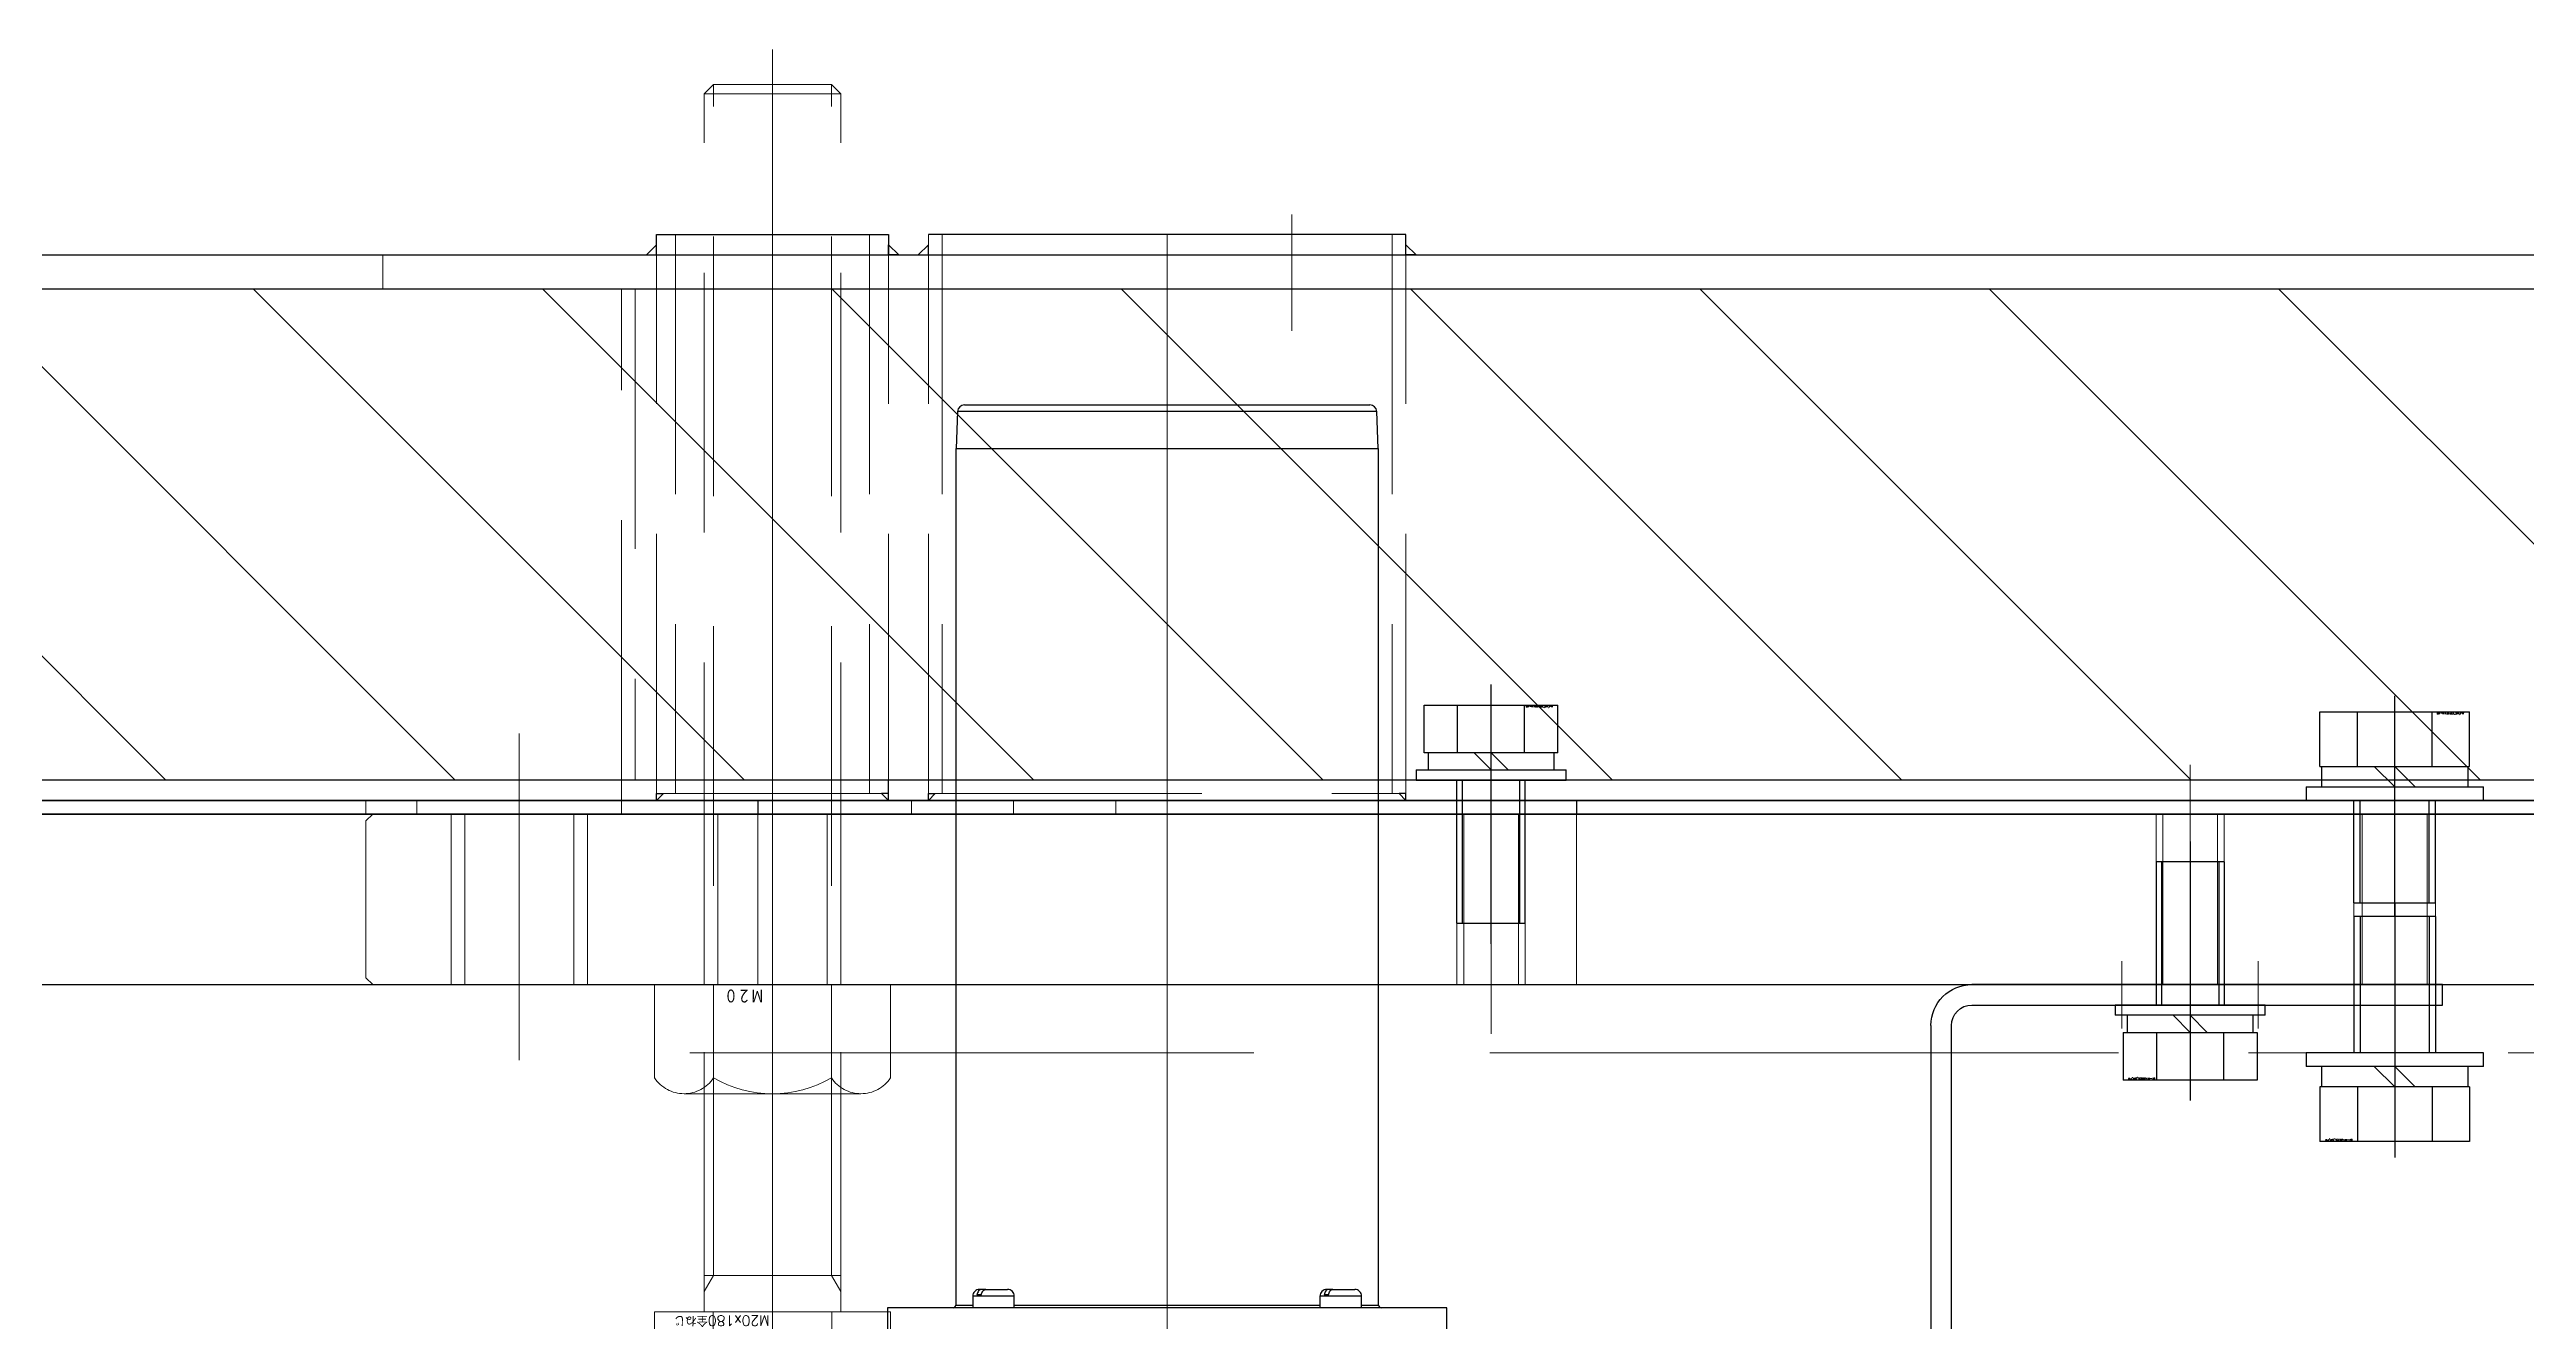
# Model space of a CAD drawing. Header units: millimetres. Extents: x -16130 to 36813, y -8099 to 27484.
# Drawn here: x 30197.7 to 30560.9, y 14852.8 to 15039.3 of the extents above; entities that cross this region are included whole.
import ezdxf
from ezdxf.xclip import XClip

# ---------------------------------------------------------------- set-up
doc = ezdxf.new("R2010")
doc.units = ezdxf.units.MM
doc.header["$LTSCALE"] = 6
doc.header["$XCLIPFRAME"] = 0
for name, pattern in [('CENTER2', [28.575, 19.05, -3.175, 3.175, -3.175]), ('HIDDEN', [9.525, 6.35, -3.175]), ('PHANTOM2', [31.75, 15.875, -3.175, 3.175, -3.175, 3.175, -3.175])]:
    doc.linetypes.add(name, pattern=pattern)
for name, color, linetype, lineweight in [('01_NORMAL', 7, 'Continuous', 25), ('04_HIDDEN', 2, 'HIDDEN', 13), ('05_CENTER', 4, 'CENTER2', 13), ('06_PHANTOM', 2, 'PHANTOM2', 13)]:
    doc.layers.add(name, color=color, linetype=linetype, lineweight=lineweight)
doc.layers.add('10_DRAFT', color=8, linetype='Continuous', lineweight=0, plot=False)
doc.styles.add('KANJI0', font='txt.shx', dxfattribs={"width": 0.9, "height": 30, "bigfont": 'bigfont'})
doc.styles.add('KSS_TXT', font='txt.shx', dxfattribs={"bigfont": 'extfont2.shx'})
doc.styles.add('KSS_TXT_L', font='txt.shx', dxfattribs={"height": 3, "bigfont": 'extfont2.shx'})

# ---------------------------------------------------------------- blocks, each defined once
blk = doc.blocks.new('A$C240E0C69_1_1')
h = blk.add_hatch()
h.set_pattern_fill('_USER', color=3, scale=30, angle=315, pattern_type=0)
h.set_pattern_definition([(315, (-3058.926, 23640.867), (21.213203, 21.213203), [])])
h.paths.add_polyline_path([(7, 75), (7, 3), (603, 3), (603, 75)])
for p, q in [((195.13, 80), (195.13, 83)), ((195.13, 83), (229.13, 83)), ((229.13, 83), (229.13, 80))]:
    blk.add_line(p, q)
at = {"color": 254}
blk.add_line((305, 83), (235, 83), dxfattribs=at)
at = {"color": 0}
for p, q in [((305, 80), (305, 83)), ((229.13, 0), (229.13, 3))]:
    blk.add_line(p, q, dxfattribs=at)
for points in [[(665, 75), (0, 75), (0, 80), (665, 80)], [(655, 3), (0, 3), (0, 0), (655, 0)]]:
    blk.add_lwpolyline(points, close=True, dxfattribs=at)
at = {"color": 3}
for points in [[(195.13, 80), (195.13, 81.5), (195.13, 81.5), (193.63, 80)], [(229.13, 80), (229.13, 81.5), (229.13, 81.5), (230.63, 80)], [(235, 80), (235, 81.5), (235, 81.5), (233.5, 80)], [(305, 80), (305, 81.5), (305, 81.5), (306.5, 80)], [(195.13, 1), (196.13, 1), (196.13, 1), (195.13, 0)], [(229.13, 1), (228.13, 1), (228.13, 1), (229.13, 0)], [(235, 1), (236, 1), (236, 1), (235, 0)], [(305, 1), (304, 1), (304, 1), (305, 0)]]:
    blk.add_lwpolyline(points, close=True, dxfattribs=at)
at = {"layer": '04_HIDDEN'}
for p, q in [((190, 3), (190, 75)), ((190, 3), (190, 75)), ((192, 75), (192, 3)), ((192, 75), (192, 3)), ((226.33, 1), (197.93, 1))]:
    blk.add_line(p, q, dxfattribs=at)
at = {"layer": '04_HIDDEN', "color": 254}
blk.add_line((237, 1), (303, 1), dxfattribs=at)
at = {"layer": '04_HIDDEN'}
for points in [[(195.13, 83), (197.93, 83), (197.93, 1), (195.13, 1)], [(229.13, 83), (226.33, 83), (226.33, 1), (229.13, 1)]]:
    blk.add_lwpolyline(points, close=True, dxfattribs=at)
at = {"layer": '04_HIDDEN', "color": 254}
for points in [[(235, 83), (237, 83), (237, 1), (235, 1)], [(305, 83), (303, 83), (303, 1), (305, 1)]]:
    blk.add_lwpolyline(points, close=True, dxfattribs=at)
at = {"layer": '05_CENTER'}
for p, q in [((288.29, 85.93), (288.29, 68.87)), ((317.5, 8.81), (317.5, -5.89))]:
    blk.add_line(p, q, dxfattribs=at)
at = {"layer": '06_PHANTOM'}
for p, q in [((155, 80), (155, 75)), ((190, 0), (190, 3))]:
    blk.add_line(p, q, dxfattribs=at)
at = {"layer": '10_DRAFT'}
for p, q in [((212.13, 83), (212.13, 0)), ((270, 83), (270, 0))]:
    blk.add_line(p, q, dxfattribs=at)
blk = doc.blocks.new('A$C7AFA21F4_1_1_1_1')
at = {"color": 0}
for p, q in [((-9.81, 11), (9.81, 11)), ((-9.81, 4), (-9.81, 11)), ((-4.91, 4), (-4.91, 11)), ((4.91, 4), (4.91, 11)), ((9.81, 4), (9.81, 11)), ((9.81, 4), (-9.81, 4)), ((-9.25, 4), (-9.25, 1.5)), ((0, 1.5), (-2.5, 4)), ((0, 4), (2.5, 1.5)), ((9.25, 1.5), (9.25, 4)), ((-11, 1.5), (11, 1.5)), ((-11, 1.5), (-11, 0)), ((-11, 0), (11, 0)), ((11, 0), (11, 1.5))]:
    blk.add_line(p, q, dxfattribs=at)
at = {"color": 0, "linetype": 'CENTER2'}
blk.add_line((0, -24), (0, 14), dxfattribs=at)
at = {"color": 0, "linetype": 'HIDDEN'}
for p, q in [((-5, -21), (-5, 0)), ((-4.19, -21), (-4.19, 0)), ((4.19, -21), (4.19, 0)), ((5, -21), (5, 0)), ((-5, -21), (5, -21))]:
    blk.add_line(p, q, dxfattribs=at)
at = {"layer": '10_DRAFT', "style": 'KSS_TXT_L'}
blk.add_text('BT-M10x25L,SW,PW', height=0.3, dxfattribs=at).set_placement((5.1, 10.66))
blk = doc.blocks.new('A$C52421B65_1_1')
at = {"color": 0}
blk.add_lwpolyline([(-590, 0), (680, 0), (680, 25), (-590, 25)], close=True, dxfattribs=at)
at = {"layer": '04_HIDDEN'}
for p, q in [((153.5, 25), (152.5, 24)), ((152.5, 24), (152.5, 1)), ((165, 25), (165, 0)), ((167, 25), (167, 0)), ((183, 0), (183, 25)), ((185, 0), (185, 25)), ((202.13, 0), (202.13, 25)), ((204.13, 0), (204.13, 25)), ((220.13, 25), (220.13, 0)), ((222.13, 25), (222.13, 0)), ((444, 0), (444, 25)), ((445.25, 0), (445.25, 25)), ((454.75, 0), (454.75, 25)), ((456, 0), (456, 25)), ((153.5, 0), (152.5, 1))]:
    blk.add_line(p, q, dxfattribs=at)
at = {"layer": '04_HIDDEN', "color": 252}
for p, q in [((210, 0), (210, 25)), ((330, 0), (330, 25)), ((415, 0), (415, 25)), ((416, 0), (416, 25)), ((424, 0), (424, 25)), ((425, 0), (425, 25))]:
    blk.add_line(p, q, dxfattribs=at)
at = {"layer": '04_HIDDEN', "color": 9}
for p, q in [((312.5, 25), (312.5, 0)), ((313.5, 25), (313.5, 0)), ((321.5, 25), (321.5, 0)), ((322.5, 25), (322.5, 0))]:
    blk.add_line(p, q, dxfattribs=at)
at = {"layer": '05_CENTER'}
for p, q in [((175, 36.8), (175, -11.1)), ((212.13, 36.8), (212.13, -11.1)), ((450, -6.08), (450, 31.14))]:
    blk.add_line(p, q, dxfattribs=at)
at = {"layer": '05_CENTER', "color": 9}
blk.add_line((317.5, 31.4), (317.5, -7.23), dxfattribs=at)
at = {"layer": '05_CENTER', "color": 252}
blk.add_line((420, -6.4), (420, 32.23), dxfattribs=at)
at = {"layer": '10_DRAFT'}
blk.add_line((270, 25), (270, 0), dxfattribs=at)
blk = doc.blocks.new('A$C437C52AB_1_1')
at = {"color": 0, "linetype": 'CENTER2'}
blk.add_line((0, -17.01), (0, 15.35), dxfattribs=at)
at = {"color": 0}
for p, q in [((-10.97, 13), (10.97, 13)), ((-10.97, 5), (-10.97, 13)), ((-5.48, 5), (-5.48, 13)), ((5.48, 5), (5.48, 13)), ((10.97, 5), (10.97, 13)), ((-10.97, 5), (10.97, 5)), ((-10.75, 5), (-10.75, 2)), ((0, 2), (-3, 5)), ((0, 5), (3, 2)), ((10.75, 2), (10.75, 5)), ((-13, 2), (13, 2)), ((-13, 2), (-13, 0)), ((-13, 0), (13, 0)), ((13, 0), (13, 2))]:
    blk.add_line(p, q, dxfattribs=at)
at = {"color": 0, "linetype": 'HIDDEN'}
for p, q in [((-6, -15), (-6, 0)), ((-5.05, -15), (-5.05, 0)), ((5.05, -15), (5.05, 0)), ((6, -15), (6, 0)), ((-6, -15), (6, -15))]:
    blk.add_line(p, q, dxfattribs=at)
at = {"layer": '10_DRAFT', "style": 'KSS_TXT_L'}
blk.add_text('BT-M12x20L,SW,PW', height=0.3, dxfattribs=at).set_placement((6.19, 12.66))
blk = doc.blocks.new('A$C76434E7E_1_1')
at = {"color": 252}
for p, q in [((210, 2), (210, 0)), ((330, 2), (330, 0))]:
    blk.add_line(p, q, dxfattribs=at)
at = {"color": 0}
blk.add_lwpolyline([(-590, 0), (680, 0), (680, 2), (-590, 2)], close=True, dxfattribs=at)
at = {"layer": '04_HIDDEN'}
for p, q in [((152.5, 2), (152.5, 0)), ((160, 2), (160, 0)), ((190, 2), (190, 0)), ((232.49, 2), (232.49, 0)), ((262.49, 2), (262.49, 0))]:
    blk.add_line(p, q, dxfattribs=at)
at = {"layer": '05_CENTER', "color": 9}
blk.add_line((317.5, 8.4), (317.5, -7.23), dxfattribs=at)
at = {"layer": '05_CENTER'}
for p, q in [((450, -6.08), (450, 8.14)), ((175, 5.6), (175, -3.61))]:
    blk.add_line(p, q, dxfattribs=at)
at = {"layer": '10_DRAFT'}
for p, q in [((247.49, 2), (247.49, 0)), ((270, 2), (270, 0))]:
    blk.add_line(p, q, dxfattribs=at)
blk = doc.blocks.new('A$C3D892AFF_1_1')
at = {"color": 0, "linetype": 'CENTER2'}
blk.add_line((0, -22.01), (0, 15.35), dxfattribs=at)
at = {"color": 0}
for p, q in [((-10.97, 13), (10.97, 13)), ((-10.97, 5), (-10.97, 13)), ((-5.48, 5), (-5.48, 13)), ((5.48, 5), (5.48, 13)), ((10.97, 5), (10.97, 13)), ((-10.97, 5), (10.97, 5)), ((-10.75, 5), (-10.75, 2)), ((0, 2), (-3, 5)), ((0, 5), (3, 2)), ((10.75, 2), (10.75, 5)), ((-13, 2), (13, 2)), ((-13, 2), (-13, 0)), ((-13, 0), (13, 0)), ((13, 0), (13, 2))]:
    blk.add_line(p, q, dxfattribs=at)
at = {"color": 0, "linetype": 'HIDDEN'}
for p, q in [((-6, -20), (-6, 0)), ((-5.05, -20), (-5.05, 0)), ((5.05, -20), (5.05, 0)), ((6, -20), (6, 0)), ((-6, -20), (6, -20))]:
    blk.add_line(p, q, dxfattribs=at)
at = {"layer": '10_DRAFT', "style": 'KSS_TXT_L'}
blk.add_text('BT-M12x25L,SW,PW', height=0.3, dxfattribs=at).set_placement((6.19, 12.66))
blk = doc.blocks.new('A$C0CC8275E_1_1')
at = {"color": 0, "linetype": 'CENTER2'}
blk.add_line((0, 16.42), (0, -185.12), dxfattribs=at)
at = {"color": 0}
for p, q in [((-17.3, 11.2), (-17.3, 0)), ((13, 13), (-13, 13)), ((-8.7, 0), (-8.7, 11.2)), ((8.7, 0), (8.7, 11.2)), ((17.3, 0), (17.3, 11.2)), ((17.3, 0), (-17.3, 0)), ((-10, 0), (-10, -178.65)), ((10, 0), (10, -178.65)), ((-8.65, -5.32), (-10, -2.98)), ((8.65, -5.32), (10, -2.98)), ((10, -5.32), (-10, -5.32)), ((-8.65, -5.32), (-8.65, -180)), ((8.65, -5.32), (8.65, -180)), ((-10, -178.65), (-8.65, -180)), ((10, -178.65), (-10, -178.65)), ((8.65, -180), (-8.65, -180)), ((8.65, -180), (10, -178.65))]:
    blk.add_line(p, q, dxfattribs=at)
for centre, radius, start, end in [((-13, 7), 6, 44.6, 135.4), ((0, -8.9), 21.9, 66.6, 113.4), ((13, 7), 6, 44.6, 135.4)]:
    blk.add_arc(centre, radius, start, end, dxfattribs=at)
at = {"layer": '10_DRAFT', "style": 'KSS_TXT'}
blk.add_text('M20x180全ねじ', height=1.5, dxfattribs=at).set_placement((0.41, 0.54))
blk = doc.blocks.new('M20Nu_1_1')
at = {"color": 0}
for p, q in [((-12.97, 16), (12.97, 16)), ((-17.3, 0), (-17.3, 13.68)), ((-8.65, 13.68), (-8.65, 0)), ((8.65, 0), (8.65, 13.68)), ((17.3, 13.68), (17.3, 0)), ((-17.3, 0), (17.3, 0))]:
    blk.add_line(p, q, dxfattribs=at)
at = {"color": 0, "linetype": 'CENTER2'}
blk.add_line((0, 0), (0, 16), dxfattribs=at)
at = {"color": 0}
for centre, radius, start, end in [((-12.97, 10.81), 5.19, 33.626, 146.374), ((0, -1.3), 17.3, 60, 120), ((12.97, 10.81), 5.19, 33.626, 146.374)]:
    blk.add_arc(centre, radius, start, end, dxfattribs=at)
at = {"layer": '10_DRAFT', "style": 'KANJI0', "width": 0.82}
blk.add_text('Ｍ２０', height=2.143, dxfattribs=at).set_placement((1.26, 0.52))
blk = doc.blocks.new('A$C35011FBD_1_1')
at = {"color": 0}
for p, q in [((0, 0), (-400, 0)), ((-317.3, -10), (-400, -10)), ((0, -10), (-282.7, -10))]:
    blk.add_line(p, q, dxfattribs=at)
at = {"layer": '05_CENTER'}
blk.add_line((-150, 14.94), (-150, -25.27), dxfattribs=at)
at = {"layer": '10_DRAFT'}
blk.add_line((-400, 0), (-800, 0), dxfattribs=at)
blk = doc.blocks.new('140.096a')
at = {"color": 0}
for p, q in [((27.6, 153), (23.6, 153)), ((27.6, 71), (27.6, 153)), ((153.6, 143), (28, 143)), ((28, 143), (28, 140.51)), ((153.6, 143), (153.6, 81)), ((159.03, 142.73), (153.6, 142.92)), ((159.03, 81.27), (159.03, 142.73)), ((160, 141.73), (160, 82.27)), ((29.3, 140.51), (27.6, 140.51)), ((29.3, 134.41), (29.3, 140.51)), ((29.5, 139.26), (29.5, 139.89)), ((30.3, 139.19), (30.3, 139.51)), ((30.3, 138.66), (30.3, 139.19)), ((30.3, 138.6), (30.3, 138.66)), ((30.3, 138.6), (30.3, 138.57)), ((30.3, 138.57), (30.3, 138.55)), ((30.3, 138.55), (30.3, 135.41)), ((27.6, 134.41), (29.3, 134.41)), ((28, 134.41), (28, 89.59)), ((29.3, 89.59), (27.6, 89.59)), ((29.3, 83.49), (29.3, 89.59)), ((29.5, 88.34), (29.5, 88.98)), ((30.3, 88.28), (30.3, 88.59)), ((30.3, 87.75), (30.3, 88.28)), ((30.3, 87.69), (30.3, 87.75)), ((30.3, 87.69), (30.3, 87.66)), ((30.3, 87.66), (30.3, 87.64)), ((30.3, 87.64), (30.3, 84.49)), ((27.6, 83.49), (29.3, 83.49)), ((28, 83.49), (28, 81)), ((28, 81), (153.6, 81)), ((153.6, 81.08), (159.03, 81.27)), ((23.6, 71), (27.6, 71))]:
    blk.add_line(p, q, dxfattribs=at)
for centre, radius, start, end in [((28, 143.4), 0.4, 180, 270), ((159, 141.73), 1, 0, 88), ((29.3, 139.51), 1, 0, 90), ((29.3, 135.41), 1, 270, 0), ((29.3, 88.59), 1, 0, 90), ((29.3, 84.49), 1, 270, 0), ((28, 80.6), 0.4, 90, 180), ((159, 82.27), 1, 272, 0)]:
    blk.add_arc(centre, radius, start, end, dxfattribs=at)
for points in [[(30.3, 139.19), (30.3, 139.35), (30.22, 139.51), (29.93, 139.77), (29.73, 139.86), (29.5, 139.89)], [(29.5, 139.26), (29.73, 139.22), (29.93, 139.13), (30.22, 138.88), (30.3, 138.72), (30.3, 138.55)], [(30.3, 88.28), (30.3, 88.44), (30.22, 88.6), (29.93, 88.86), (29.73, 88.95), (29.5, 88.98)], [(29.5, 88.34), (29.73, 88.31), (29.93, 88.22), (30.22, 87.97), (30.3, 87.8), (30.3, 87.64)]]:
    blk.add_open_spline(points, degree=3, knots=[0, 0, 0, 0, 0.5, 0.5, 1, 1, 1, 1], dxfattribs=at)
at = {"layer": '05_CENTER', "color": 0}
blk.add_line((-5.71, 112), (165.92, 112), dxfattribs=at)
blk = doc.blocks.new('A$C684907E2')
at = {"color": 0}
for p, q in [((-37, -3), (-37, 0)), ((-37, 0), (32, 0)), ((32, -3), (-37, -3)), ((35, -245), (35, -6)), ((38, -6), (38, -245)), ((38, -245), (35, -245))]:
    blk.add_line(p, q, dxfattribs=at)
for radius in [6, 3]:
    blk.add_arc((32, -6), radius, 0, 90, dxfattribs=at)
at = {"layer": '05_CENTER'}
for p, q in [((-10, 3.42), (-10, -6.43)), ((10, 3.42), (10, -6.43)), ((41.12, -70), (31.87, -70)), ((41.12, -80), (31.87, -80)), ((41.12, -108), (31.87, -108)), ((41.12, -118), (31.87, -118)), ((41.12, -198), (31.87, -198)), ((41.12, -208), (31.87, -208))]:
    blk.add_line(p, q, dxfattribs=at)
at = {"layer": '10_DRAFT'}
for p, q in [((0, 0), (0, -3)), ((38, -75), (35, -75)), ((38, -113), (35, -113)), ((38, -203), (35, -203))]:
    blk.add_line(p, q, dxfattribs=at)
blk = doc.blocks.new('A$C68492346')
at = {"xscale": -1, "rotation": 180}
blk.add_blockref('A$C684907E2', (0, 0), dxfattribs=at)
at = {"color": 4, "rotation": 269.9999999632163}
blk.add_blockref('140.096a', (38, 75), dxfattribs=at)
blk.add_blockref('A$C7AFA21F4_1_1_1_1', (0, 3))

msp = doc.modelspace()

# ---------------------------------------------------------------- block references
for name, p in [('A$C240E0C69_1_1', (30091.55558, 14929.15373)), ('A$C7AFA21F4_1_1_1_1', (30409.05558, 14932.15373)), ('A$C437C52AB_1_1', (30541.55565, 14929.15373)), ('A$C52421B65_1_1', (30091.55558, 14902.15373)), ('A$C76434E7E_1_1', (30091.55566, 14927.15373))]:
    msp.add_blockref(name, p)
at = {"rotation": 180}
msp.add_blockref('A$C3D892AFF_1_1', (30541.55564, 14892.15373), dxfattribs=at)
at = {"layer": '01_NORMAL', "rotation": 180}
msp.add_blockref('A$C68492346', (30511.55558, 14902.15373), dxfattribs=at)
at = {"layer": '04_HIDDEN', "rotation": 180}
for name, p in [('A$C0CC8275E_1_1', (30303.68642, 14854.15373)), ('M20Nu_1_1', (30303.68642, 14902.15373))]:
    msp.add_blockref(name, p, dxfattribs=at)
at = {"layer": '06_PHANTOM'}
ref = msp.add_blockref('A$C35011FBD_1_1', (30691.55696, 14902.15373), dxfattribs=at)
XClip(ref).set_block_clipping_path([(-2668.4784656443, -153.8347761298), (188.0875619171, 13.4297126669)])

doc.saveas('drawing.dxf')
